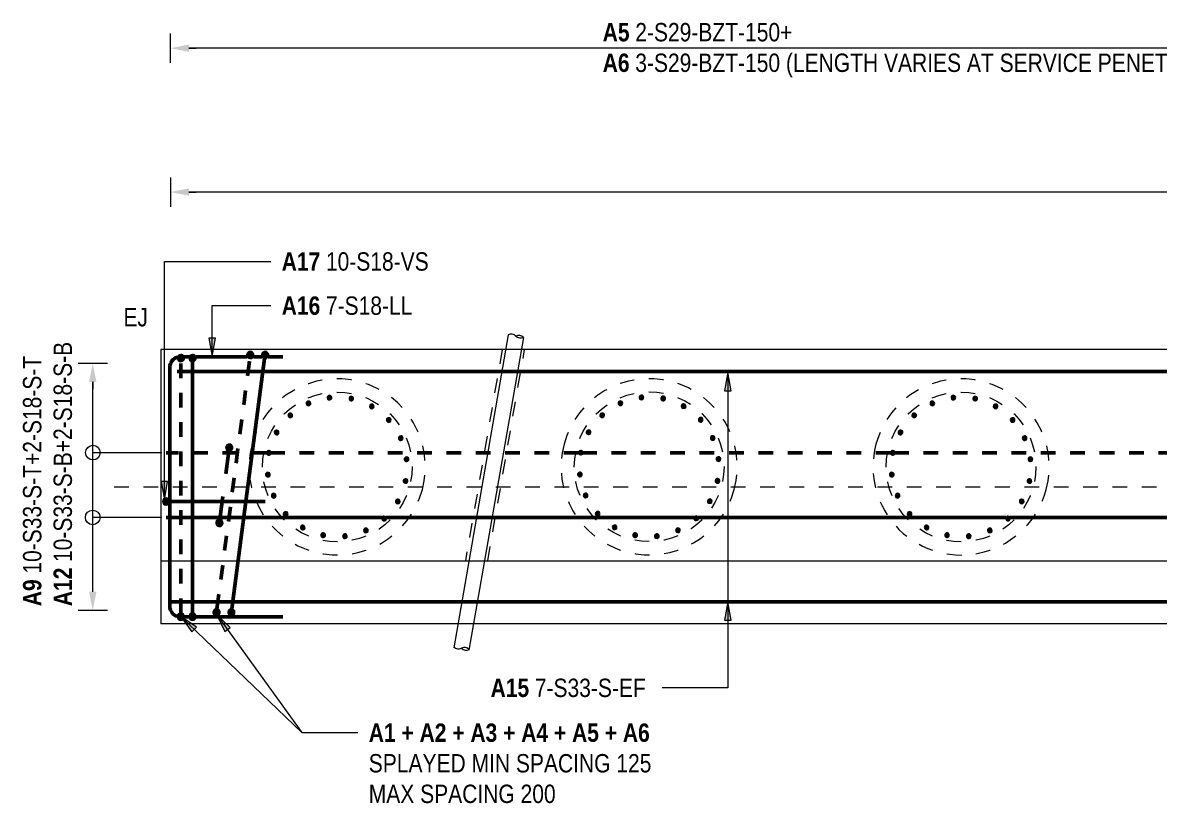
# Model space of a CAD drawing. Header units: metres. Extents: x -1137 to -1030, y 3 to 549.
# Drawn here: x -1136.76 to -1129.02, y 542.96 to 548.28 of the extents above; entities that cross this region are included whole.
import ezdxf

# ---------------------------------------------------------------- set-up
doc = ezdxf.new("R2010")
doc.units = ezdxf.units.M
doc.linetypes.add('JacobsDash', pattern=[0.0045, 0.003, -0.0015])
doc.linetypes.add('JacobsGridLine', pattern=[0.0145, 0.01, -0.001, 0.0025, -0.001])
for name, color, linetype, lineweight in [('A-ANNO-NOTE', 7, 'Continuous', 9), ('A-DETL', 7, 'Continuous', 13), ('A-DETL-GENF', 7, 'Continuous', 9), ('G-ANNO-TEXT', 7, 'Continuous', 9), ('S-BEAM', 7, 'Continuous', 50), ('S-FNDN', 7, 'Continuous', 50), ('S-GRID', 7, 'Continuous', 9)]:
    doc.layers.add(name, color=color, linetype=linetype, lineweight=lineweight)
doc.styles.add('Arial Narrow_1', font='ARIALN.TTF', dxfattribs={"height": 0.125})
doc.styles.add('Arial Narrow_B', font='ARIALNB.TTF', dxfattribs={"height": 0.125})

# ---------------------------------------------------------------- blocks, each defined once
blk = doc.blocks.new('01_SFO_FRP_Pile_CastInPlace_CS_BR08 - CAST-IN-PLACE PILE - 1200-8661432-DRG-2873075 - ABUTMENT B REINFORCEMENT PLAN Copy 1')
at = {"layer": 'S-FNDN', "color": 8, "linetype": 'JacobsDash', "lineweight": 18, "true_color": 0x808080}
for start, end in [(90, 270), (270, 90)]:
    blk.add_arc((0, 0), 0.6, start, end, dxfattribs=at)
blk = doc.blocks.new('01_SFO_FRP_Pile_CastInPlace_CS_BR08 - CAST-IN-PLACE PILE - 1200-8661394-DRG-2873075 - ABUTMENT B REINFORCEMENT PLAN Copy 1')
at = {"layer": 'S-FNDN', "color": 8, "linetype": 'JacobsDash', "lineweight": 18, "true_color": 0x808080}
for start, end in [(90, 270), (270, 90)]:
    blk.add_arc((0, 0), 0.6, start, end, dxfattribs=at)
blk = doc.blocks.new('CS_DET_Rebar Combined - Multiple Bar-9307276-DRG-2873075 - ABUTMENT B REINFORCEMENT PLAN Copy 1')
at = {"layer": 'A-DETL-GENF', "lineweight": 50}
for p, q in [((0, 0), (1.4715, 0)), ((1.5003, 0), (3.596, 0)), ((3.6256, 0), (5.7215, 0)), ((5.7503, 0), (7.8465, 0)), ((7.8753, 0), (9.9715, 0)), ((10.0003, 0), (11.2432, 0))]:
    blk.add_line(p, q, dxfattribs=at)
blk = doc.blocks.new('CS_DET_Rebar Combined - Multiple Bar-9307285-DRG-2873075 - ABUTMENT B REINFORCEMENT PLAN Copy 1')
at = {"layer": 'A-DETL-GENF', "linetype": 'JacobsDash', "lineweight": 50}
for p, q in [((0.6848, 0), (0, 0)), ((2.8099, 0), (0.7166, 0)), ((4.9348, 0), (2.8415, 0)), ((7.0598, 0), (4.9666, 0)), ((9.1848, 0), (7.0916, 0)), ((11.2432, 0), (9.2166, 0))]:
    blk.add_line(p, q, dxfattribs=at)
blk = doc.blocks.new('T2DExtentArrowReinf_v1 - Extent-9251891-DRG-2873075 - ABUTMENT B REINFORCEMENT PLAN Copy 1')
at = {"layer": 'A-DETL-GENF'}
for p, q in [((0.125, 0), (30.477, 0)), ((30.602, -0.01), (30.602, 0))]:
    blk.add_line(p, q, dxfattribs=at)
blk = doc.blocks.new('T2DExtentArrowReinf_v1 - Extent-7534392-DRG-2873075 - ABUTMENT B REINFORCEMENT PLAN Copy 1')
at = {"layer": 'A-DETL-GENF'}
for p, q in [((0, 0.01), (0, -0.01)), ((0.125, 0), (1.555, 0)), ((1.68, -0.01), (1.68, 0))]:
    blk.add_line(p, q, dxfattribs=at)
blk = doc.blocks.new('T2DExtentArrowReinf_v1 - Extent-9252574-DRG-2873075 - ABUTMENT B REINFORCEMENT PLAN Copy 1')
at = {"layer": 'A-DETL-GENF'}
for p, q in [((0.125, 0), (30.477, 0)), ((30.602, 0.01), (30.602, 0))]:
    blk.add_line(p, q, dxfattribs=at)
blk = doc.blocks.new('CS_DET_Rebar Combined - Multiple Bar-7528293-DRG-2873075 - ABUTMENT B REINFORCEMENT PLAN Copy 1')
at = {"layer": 'A-DETL-GENF'}
for points in [[(0.025, 0), (0.0241, 0.0065), (0.0217, 0.0125), (0.0177, 0.0177), (0.0125, 0.0217), (0.0065, 0.0241), (0, 0.025), (-0.0065, 0.0241), (-0.0125, 0.0217), (-0.0177, 0.0177), (-0.0217, 0.0125), (-0.0241, 0.0065), (-0.025, 0), (-0.0241, -0.0065), (-0.0217, -0.0125), (-0.0177, -0.0177), (-0.0125, -0.0217), (-0.0065, -0.0241), (0, -0.025), (0.0065, -0.0241), (0.0125, -0.0217), (0.0177, -0.0177), (0.0217, -0.0125), (0.0241, -0.0065)], [(1.7869, 0), (1.7861, 0.0065), (1.7836, 0.0125), (1.7796, 0.0177), (1.7744, 0.0217), (1.7684, 0.0241), (1.7619, 0.025), (1.7555, 0.0241), (1.7494, 0.0217), (1.7443, 0.0177), (1.7403, 0.0125), (1.7378, 0.0065), (1.7369, 0), (1.7378, -0.0065), (1.7403, -0.0125), (1.7443, -0.0177), (1.7494, -0.0217), (1.7555, -0.0241), (1.7619, -0.025), (1.7684, -0.0241), (1.7744, -0.0217), (1.7796, -0.0177), (1.7836, -0.0125), (1.7861, -0.0065)]]:
    blk.add_hatch(color=256, dxfattribs=at).paths.add_polyline_path(points)
at = {"layer": 'A-DETL-GENF', "lineweight": 50}
blk.add_line((0.025, 0), (1.7369, 0), dxfattribs=at)
at = {"layer": 'A-DETL-GENF'}
for centre, start, end in [((0, 0), 360, 180), ((0, 0), 180, 360), ((1.7619, 0), 0, 180), ((1.7619, 0), 180, 360)]:
    blk.add_arc(centre, 0.025, start, end, dxfattribs=at)
blk = doc.blocks.new('CS_DET_Rebar Combined - Multiple Bar-7528295-DRG-2873075 - ABUTMENT B REINFORCEMENT PLAN Copy 1')
at = {"layer": 'A-DETL-GENF'}
for points in [[(0.025, 0), (0.0241, 0.0065), (0.0217, 0.0125), (0.0177, 0.0177), (0.0125, 0.0217), (0.0065, 0.0241), (0, 0.025), (-0.0065, 0.0241), (-0.0125, 0.0217), (-0.0177, 0.0177), (-0.0217, 0.0125), (-0.0241, 0.0065), (-0.025, 0), (-0.0241, -0.0065), (-0.0217, -0.0125), (-0.0177, -0.0177), (-0.0125, -0.0217), (-0.0065, -0.0241), (0, -0.025), (0.0065, -0.0241), (0.0125, -0.0217), (0.0177, -0.0177), (0.0217, -0.0125), (0.0241, -0.0065)], [(1.7869, 0), (1.7861, 0.0065), (1.7836, 0.0125), (1.7796, 0.0177), (1.7744, 0.0217), (1.7684, 0.0241), (1.7619, 0.025), (1.7555, 0.0241), (1.7494, 0.0217), (1.7443, 0.0177), (1.7403, 0.0125), (1.7378, 0.0065), (1.7369, 0), (1.7378, -0.0065), (1.7403, -0.0125), (1.7443, -0.0177), (1.7494, -0.0217), (1.7555, -0.0241), (1.7619, -0.025), (1.7684, -0.0241), (1.7744, -0.0217), (1.7796, -0.0177), (1.7836, -0.0125), (1.7861, -0.0065)]]:
    blk.add_hatch(color=256, dxfattribs=at).paths.add_polyline_path(points)
at = {"layer": 'A-DETL-GENF', "linetype": 'JacobsDash', "lineweight": 50}
blk.add_line((1.7369, 0), (0.025, 0), dxfattribs=at)
at = {"layer": 'A-DETL-GENF'}
for centre, start, end in [((0, 0), 360, 180), ((0, 0), 180, 360), ((1.7619, 0), 0, 180), ((1.7619, 0), 180, 360)]:
    blk.add_arc(centre, 0.025, start, end, dxfattribs=at)
blk = doc.blocks.new('CS_DET_Rebar Combined - Multiple Bar-6463039-DRG-2873075 - ABUTMENT B REINFORCEMENT PLAN Copy 1')
at = {"layer": 'A-DETL-GENF'}
for points in [[(0.025, 0), (0.0241, 0.0065), (0.0217, 0.0125), (0.0177, 0.0177), (0.0125, 0.0217), (0.0065, 0.0241), (0, 0.025), (-0.0065, 0.0241), (-0.0125, 0.0217), (-0.0177, 0.0177), (-0.0217, 0.0125), (-0.0241, 0.0065), (-0.025, 0), (-0.0241, -0.0065), (-0.0217, -0.0125), (-0.0177, -0.0177), (-0.0125, -0.0217), (-0.0065, -0.0241), (0, -0.025), (0.0065, -0.0241), (0.0125, -0.0217), (0.0177, -0.0177), (0.0217, -0.0125), (0.0241, -0.0065)], [(1.7934, 0), (1.7925, 0.0065), (1.79, 0.0125), (1.7861, 0.0177), (1.7809, 0.0217), (1.7749, 0.0241), (1.7684, 0.025), (1.7619, 0.0241), (1.7559, 0.0217), (1.7507, 0.0177), (1.7467, 0.0125), (1.7442, 0.0065), (1.7434, 0), (1.7442, -0.0065), (1.7467, -0.0125), (1.7507, -0.0177), (1.7559, -0.0217), (1.7619, -0.0241), (1.7684, -0.025), (1.7749, -0.0241), (1.7809, -0.0217), (1.7861, -0.0177), (1.79, -0.0125), (1.7925, -0.0065)]]:
    blk.add_hatch(color=256, dxfattribs=at).paths.add_polyline_path(points)
at = {"layer": 'A-DETL-GENF', "lineweight": 50}
blk.add_line((0.025, 0), (1.7434, 0), dxfattribs=at)
at = {"layer": 'A-DETL-GENF'}
for centre, start, end in [((0, 0), 360, 180), ((0, 0), 180, 360), ((1.7684, 0), 360, 180), ((1.7684, 0), 180, 360)]:
    blk.add_arc(centre, 0.025, start, end, dxfattribs=at)
blk = doc.blocks.new('CS_DET_Rebar Combined - Multiple Bar-6463081-DRG-2873075 - ABUTMENT B REINFORCEMENT PLAN Copy 1')
at = {"layer": 'A-DETL-GENF'}
for points in [[(0.025, 0), (0.0241, 0.0065), (0.0217, 0.0125), (0.0177, 0.0177), (0.0125, 0.0217), (0.0065, 0.0241), (0, 0.025), (-0.0065, 0.0241), (-0.0125, 0.0217), (-0.0177, 0.0177), (-0.0217, 0.0125), (-0.0241, 0.0065), (-0.025, 0), (-0.0241, -0.0065), (-0.0217, -0.0125), (-0.0177, -0.0177), (-0.0125, -0.0217), (-0.0065, -0.0241), (0, -0.025), (0.0065, -0.0241), (0.0125, -0.0217), (0.0177, -0.0177), (0.0217, -0.0125), (0.0241, -0.0065)], [(1.7934, 0), (1.7925, 0.0065), (1.79, 0.0125), (1.7861, 0.0177), (1.7809, 0.0217), (1.7749, 0.0241), (1.7684, 0.025), (1.7619, 0.0241), (1.7559, 0.0217), (1.7507, 0.0177), (1.7467, 0.0125), (1.7442, 0.0065), (1.7434, 0), (1.7442, -0.0065), (1.7467, -0.0125), (1.7507, -0.0177), (1.7559, -0.0217), (1.7619, -0.0241), (1.7684, -0.025), (1.7749, -0.0241), (1.7809, -0.0217), (1.7861, -0.0177), (1.79, -0.0125), (1.7925, -0.0065)]]:
    blk.add_hatch(color=256, dxfattribs=at).paths.add_polyline_path(points)
at = {"layer": 'A-DETL-GENF', "linetype": 'JacobsDash', "lineweight": 50}
blk.add_line((1.7434, 0), (0.025, 0), dxfattribs=at)
at = {"layer": 'A-DETL-GENF'}
for centre, start, end in [((0, 0), 360, 180), ((0, 0), 180, 360), ((1.7684, 0), 360, 180), ((1.7684, 0), 180, 360)]:
    blk.add_arc(centre, 0.025, start, end, dxfattribs=at)
blk = doc.blocks.new('CS_DET_Rebar Combined - Multiple Bar-6463435-DRG-2873075 - ABUTMENT B REINFORCEMENT PLAN Copy 1')
at = {"layer": 'A-DETL-GENF'}
blk.add_hatch(color=256, dxfattribs=at).paths.add_polyline_path([(0.025, 0), (0.0241, 0.0065), (0.0217, 0.0125), (0.0177, 0.0177), (0.0111, 0.0222), (0.0065, 0.0241), (0, 0.025), (-0.0065, 0.0241), (-0.013, 0.0213), (-0.0177, 0.0177), (-0.0217, 0.0125), (-0.0241, 0.0065), (-0.025, 0), (-0.0241, -0.0065), (-0.0217, -0.0125), (-0.0177, -0.0177), (-0.0125, -0.0217), (-0.0065, -0.0241), (0, -0.025), (0.0065, -0.0241), (0.0125, -0.0217), (0.0177, -0.0177), (0.0217, -0.0125), (0.0241, -0.0065)])
at = {"layer": 'A-DETL-GENF', "lineweight": 50}
blk.add_line((0.025, 0), (0.18, 0), dxfattribs=at)
at = {"layer": 'A-DETL-GENF'}
for start, end in [(360, 180), (180, 360)]:
    blk.add_arc((0, 0), 0.025, start, end, dxfattribs=at)
blk = doc.blocks.new('CS_DET_Rebar Combined - Multiple Bar-V1-DRG-2873075 - ABUTMENT B REINFORCEMENT PLAN Copy 1')
at = {"layer": 'A-DETL-GENF'}
blk.add_hatch(color=256, dxfattribs=at).paths.add_polyline_path([(-0.025, 0), (-0.0241, -0.0065), (-0.0217, -0.0125), (-0.0177, -0.0177), (-0.0125, -0.0217), (-0.0065, -0.0241), (0, -0.025), (0.0065, -0.0241), (0.0125, -0.0217), (0.0177, -0.0177), (0.0217, -0.0125), (0.0241, -0.0065), (0.025, 0), (0.0241, 0.0065), (0.0217, 0.0125), (0.0177, 0.0177), (0.0125, 0.0217), (0.0065, 0.0241), (0, 0.025), (-0.0065, 0.0241), (-0.0125, 0.0217), (-0.0177, 0.0177), (-0.0217, 0.0125), (-0.0241, 0.0065)])
at = {"layer": 'A-DETL-GENF', "lineweight": 50}
blk.add_line((0.025, 0), (0.18, 0), dxfattribs=at)
at = {"layer": 'A-DETL-GENF'}
for start, end in [(0, 180), (180, 360)]:
    blk.add_arc((0, 0), 0.025, start, end, dxfattribs=at)
blk = doc.blocks.new('CS_DET_Rebar Combined - Multiple Bar-7534842-DRG-2873075 - ABUTMENT B REINFORCEMENT PLAN Copy 1')
at = {"layer": 'A-DETL-GENF'}
blk.add_hatch(color=256, dxfattribs=at).paths.add_polyline_path([(0, -0.025), (0.0065, -0.0241), (0.0125, -0.0217), (0.0177, -0.0177), (0.0217, -0.0125), (0.0241, -0.0065), (0.025, 0), (0.0241, 0.0065), (0.0217, 0.0125), (0.0177, 0.0177), (0.0125, 0.0217), (0.0065, 0.0241), (0, 0.025), (-0.0065, 0.0241), (-0.0125, 0.0217), (-0.0177, 0.0177), (-0.0217, 0.0125), (-0.0241, 0.0065), (-0.025, 0), (-0.0241, -0.0065), (-0.0217, -0.0125), (-0.0177, -0.0177), (-0.0125, -0.0217), (-0.0065, -0.0241)])
at = {"layer": 'A-DETL-GENF', "lineweight": 50}
blk.add_line((0.025, 0), (0.675, 0), dxfattribs=at)
at = {"layer": 'A-DETL-GENF'}
for start, end in [(0, 180), (180, 360)]:
    blk.add_arc((0, 0), 0.025, start, end, dxfattribs=at)
blk = doc.blocks.new('CS_DET_Pile-Column_BreakLine - Tubular BreakLine-7619015-DRG-2873075 - ABUTMENT B REINFORCEMENT PLAN Copy 1')
at = {"layer": 'A-DETL-GENF', "color": 143, "lineweight": 18, "true_color": 0x78aac8}
for centre, start, end in [((0.0262, 0.0349), 232.95733, 307.04267), ((0.0786, -0.0345), 52.95733, 127.04267), ((0.0786, 0.0349), 232.95733, 307.04267)]:
    blk.add_arc(centre, 0.0435, start, end, dxfattribs=at)
blk = doc.blocks.new('CS_DET_Pile-Column_BreakLine - Tubular BreakLine-7619137-DRG-2873075 - ABUTMENT B REINFORCEMENT PLAN Copy 1')
at = {"layer": 'A-DETL-GENF', "color": 143, "lineweight": 18, "true_color": 0x78aac8}
for centre, start, end in [((0.0262, -0.0349), 52.95733, 127.04267), ((0.0786, -0.0349), 52.95733, 127.04267), ((0.0786, 0.0345), 232.95733, 307.04267)]:
    blk.add_arc(centre, 0.0435, start, end, dxfattribs=at)
blk = doc.blocks.new('S_Det_Reinf_Bar Section_2D Grey - N32-6361576-DRG-2873075 - ABUTMENT B REINFORCEMENT PLAN Copy 1')
at = {"layer": 'A-DETL-GENF', "true_color": 0x808080}
blk.add_hatch(color=8, dxfattribs=at).paths.add_polyline_path([(-0.0139, -0.008), (-0.0113, -0.0113), (-0.008, -0.0139), (-0.0041, -0.0155), (0, -0.016), (0.0041, -0.0155), (0.008, -0.0139), (0.0113, -0.0113), (0.0139, -0.008), (0.0155, -0.0041), (0.016, 0), (0.0155, 0.0041), (0.0139, 0.008), (0.0113, 0.0113), (0.008, 0.0139), (0.0041, 0.0155), (0, 0.016), (-0.0041, 0.0155), (-0.008, 0.0139), (-0.0113, 0.0113), (-0.0139, 0.008), (-0.0155, 0.0041), (-0.016, 0), (-0.0155, -0.0041)])
at = {"layer": 'A-DETL-GENF', "color": 8, "lineweight": 18, "true_color": 0x808080}
for start, end in [(360, 180), (180, 360)]:
    blk.add_arc((0, 0), 0.016, start, end, dxfattribs=at)
blk = doc.blocks.new('S_Det_Reinf_Bar Section_2D Grey - N32-V2-DRG-2873075 - ABUTMENT B REINFORCEMENT PLAN Copy 1')
at = {"layer": 'A-DETL-GENF', "true_color": 0x808080}
blk.add_hatch(color=8, dxfattribs=at).paths.add_polyline_path([(-0.016, 0), (-0.0155, -0.0041), (-0.0139, -0.008), (-0.0113, -0.0113), (-0.008, -0.0139), (-0.0041, -0.0155), (0, -0.016), (0.0041, -0.0155), (0.008, -0.0139), (0.0113, -0.0113), (0.0139, -0.008), (0.0155, -0.0041), (0.0157, 0.0019), (0.0155, 0.0041), (0.0139, 0.008), (0.0113, 0.0113), (0.008, 0.0139), (0.0041, 0.0155), (0, 0.016), (-0.0041, 0.0155), (-0.008, 0.0139), (-0.0113, 0.0113), (-0.0139, 0.008), (-0.0155, 0.0041)])
at = {"layer": 'A-DETL-GENF', "color": 8, "lineweight": 18, "true_color": 0x808080}
for start, end in [(360, 180), (180, 360)]:
    blk.add_arc((0, 0), 0.016, start, end, dxfattribs=at)
blk = doc.blocks.new('S_Det_Reinf_Bar Section_2D Grey - N32-V3-DRG-2873075 - ABUTMENT B REINFORCEMENT PLAN Copy 1')
at = {"layer": 'A-DETL-GENF', "true_color": 0x808080}
blk.add_hatch(color=8, dxfattribs=at).paths.add_polyline_path([(0, -0.016), (0.0041, -0.0155), (0.008, -0.0139), (0.0113, -0.0113), (0.0139, -0.008), (0.0155, -0.0041), (0.016, 0), (0.0155, 0.0041), (0.0139, 0.008), (0.0113, 0.0113), (0.008, 0.0139), (0.0041, 0.0155), (-0.001, 0.0159), (-0.0041, 0.0155), (-0.008, 0.0139), (-0.0113, 0.0113), (-0.0139, 0.008), (-0.0155, 0.0041), (-0.016, 0), (-0.0155, -0.0041), (-0.0139, -0.008), (-0.0113, -0.0113), (-0.008, -0.0139), (-0.0041, -0.0155)])
at = {"layer": 'A-DETL-GENF', "color": 8, "lineweight": 18, "true_color": 0x808080}
for start, end in [(360, 180), (180, 360)]:
    blk.add_arc((0, 0), 0.016, start, end, dxfattribs=at)
blk = doc.blocks.new('S_Det_Reinf_Bar Section_2D Grey - N32-V4-DRG-2873075 - ABUTMENT B REINFORCEMENT PLAN Copy 1')
at = {"layer": 'A-DETL-GENF', "true_color": 0x808080}
blk.add_hatch(color=8, dxfattribs=at).paths.add_polyline_path([(0.0139, -0.008), (0.0155, -0.0041), (0.0157, 0.0022), (0.0155, 0.0041), (0.0139, 0.008), (0.0113, 0.0113), (0.008, 0.0139), (0.0041, 0.0155), (0, 0.016), (-0.0041, 0.0155), (-0.0088, 0.0133), (-0.0113, 0.0113), (-0.0139, 0.008), (-0.0155, 0.0041), (-0.016, 0), (-0.0155, -0.0041), (-0.0139, -0.008), (-0.0113, -0.0113), (-0.008, -0.0139), (-0.0041, -0.0155), (0, -0.016), (0.0041, -0.0155), (0.008, -0.0139), (0.0113, -0.0113)])
at = {"layer": 'A-DETL-GENF', "color": 8, "lineweight": 18, "true_color": 0x808080}
for start, end in [(360, 180), (180, 360)]:
    blk.add_arc((0, 0), 0.016, start, end, dxfattribs=at)
blk = doc.blocks.new('S_Det_Reinf_Bar Section_2D Grey - N32-V5-DRG-2873075 - ABUTMENT B REINFORCEMENT PLAN Copy 1')
at = {"layer": 'A-DETL-GENF', "true_color": 0x808080}
blk.add_hatch(color=8, dxfattribs=at).paths.add_polyline_path([(-0.0041, 0.0155), (-0.008, 0.0139), (-0.0113, 0.0113), (-0.0139, 0.008), (-0.0155, 0.0041), (-0.016, 0), (-0.0155, -0.0041), (-0.0139, -0.008), (-0.0113, -0.0113), (-0.008, -0.0139), (-0.0041, -0.0155), (0, -0.016), (0.0041, -0.0155), (0.008, -0.0139), (0.0113, -0.0113), (0.0139, -0.008), (0.0155, -0.0041), (0.0157, 0.0022), (0.0152, 0.0048), (0.0139, 0.008), (0.0113, 0.0113), (0.008, 0.0139), (0.0041, 0.0155), (0, 0.016)])
at = {"layer": 'A-DETL-GENF', "color": 8, "lineweight": 18, "true_color": 0x808080}
for start, end in [(360, 180), (180, 360)]:
    blk.add_arc((0, 0), 0.016, start, end, dxfattribs=at)

msp = doc.modelspace()

# ---------------------------------------------------------------- hatches: boundary and pattern name
at = {"layer": 'A-ANNO-NOTE', "lineweight": 5}
for points in [[(-1135.6308, 548.0811), (-1135.6308, 548.1311), (-1135.7558, 548.1061)], [(-1135.6308, 547.1011), (-1135.6308, 547.1511), (-1135.7558, 547.1261)], [(-1136.3109, 545.8333), (-1136.2609, 545.8333), (-1136.2859, 545.9583), (-1136.3067, 545.8546)], [(-1136.2859, 544.2783), (-1136.2609, 544.4033), (-1136.3109, 544.4033)]]:
    msp.add_hatch(color=256, dxfattribs=at).paths.add_polyline_path(points)
at = {"layer": 'G-ANNO-TEXT'}
for points in [[(-1135.4722, 546.0064), (-1135.4501, 546.1314), (-1135.4942, 546.1314)], [(-1131.9592, 545.8981), (-1131.9813, 545.7731), (-1131.9372, 545.7731)], [(-1135.7981, 545.0293), (-1135.7761, 545.1543), (-1135.8202, 545.1543)], [(-1131.9592, 544.334), (-1131.9813, 544.209), (-1131.9372, 544.209)], [(-1135.6853, 544.2337), (-1135.6103, 544.1313), (-1135.5798, 544.1631)], [(-1135.4407, 544.2471), (-1135.3854, 544.1329), (-1135.3496, 544.1586)]]:
    msp.add_hatch(color=256, dxfattribs=at).paths.add_polyline_path(points)

# ---------------------------------------------------------------- linework, layer by layer
at = {"layer": 'A-ANNO-NOTE'}
for p, q in [((-1135.7558, 548.0061), (-1135.7558, 548.2061)), ((-1135.6308, 548.1061), (-1135.5808, 548.1061)), ((-1135.7558, 547.2261), (-1135.7558, 547.0261)), ((-1135.6308, 547.1261), (-1135.5808, 547.1261)), ((-1136.1859, 545.9583), (-1136.3859, 545.9583)), ((-1136.2859, 545.8333), (-1136.2859, 545.7833)), ((-1136.2859, 544.4033), (-1136.2859, 544.4533)), ((-1136.3859, 544.2783), (-1136.1859, 544.2783))]:
    msp.add_line(p, q, dxfattribs=at)
msp.add_circle((-1136.2859, 544.9093), 0.05, dxfattribs=at)
at = {"layer": 'A-DETL', "color": 143, "lineweight": 18, "true_color": 0x78aac8}
for p, q in [((-1133.4553, 546.1543), (-1133.8268, 544.0222)), ((-1133.3521, 546.1363), (-1133.7236, 544.0042))]:
    msp.add_line(p, q, dxfattribs=at)
at = {"layer": 'A-DETL', "lineweight": 50}
for p, q in [((-1135.6293, 546.0033), (-1135.6623, 546.0033)), ((-1135.2339, 546.0033), (-1135.5823, 546.0033)), ((-1135.1332, 546.0033), (-1135.1919, 546.0033)), ((-1134.9908, 546.0033), (-1135.091, 546.0033)), ((-1135.7608, 545.9333), (-1135.7608, 544.3033)), ((-1135.7118, 545.9029), (-1126.1432, 545.9029)), ((-1126.1432, 544.3338), (-1135.7558, 544.3338)), ((-1135.6608, 544.2333), (-1135.6308, 544.2333)), ((-1135.5808, 544.2333), (-1134.9908, 544.2333))]:
    msp.add_line(p, q, dxfattribs=at)
at = {"layer": 'A-DETL', "color": 8, "linetype": 'JacobsDash', "lineweight": 18, "true_color": 0x808080}
for p, q in [((-1133.4965, 546.0536), (-1133.7473, 544.6136)), ((-1133.5951, 544.6136), (-1133.3442, 546.0536)), ((-1135.8224, 544.6136), (-1119.0542, 544.6136))]:
    msp.add_line(p, q, dxfattribs=at)
at = {"layer": 'A-DETL', "lineweight": 18}
for p, q in [((-1135.8159, 545.3493), (-1136.2859, 545.3493)), ((-1135.8159, 544.9093), (-1136.2859, 544.9093))]:
    msp.add_line(p, q, dxfattribs=at)
at = {"layer": 'A-DETL', "color": 8, "linetype": 'JacobsDash', "lineweight": 9, "true_color": 0x808080}
for centre in [(-1134.6205, 545.2536), (-1132.4955, 545.2546), (-1130.3705, 545.2536)]:
    msp.add_circle(centre, 0.51, dxfattribs=at)
at = {"layer": 'A-DETL', "lineweight": 18}
msp.add_circle((-1136.2851, 545.3512), 0.05, dxfattribs=at)
at = {"layer": 'A-DETL', "lineweight": 50}
for centre, start, end in [((-1135.6908, 545.9333), 106.33363, 179.99999), ((-1135.6908, 544.3033), 179.99999, 253.63084)]:
    msp.add_arc(centre, 0.07, start, end, dxfattribs=at)
at = {"layer": 'G-ANNO-TEXT'}
for p, q in [((-1135.7981, 546.6533), (-1135.0736, 546.6533)), ((-1135.7981, 545.0293), (-1135.7981, 546.6533)), ((-1135.4722, 546.3524), (-1135.0736, 546.3524)), ((-1135.4722, 546.0064), (-1135.4722, 546.3524)), ((-1135.4501, 546.1314), (-1135.4942, 546.1314)), ((-1135.4942, 546.1314), (-1135.4722, 546.0064)), ((-1135.4722, 546.0064), (-1135.4501, 546.1314)), ((-1131.9592, 545.8981), (-1131.9813, 545.7731)), ((-1131.9372, 545.7731), (-1131.9592, 545.8981)), ((-1131.9592, 545.8981), (-1131.9592, 543.7488)), ((-1131.9813, 545.7731), (-1131.9372, 545.7731)), ((-1135.7761, 545.1543), (-1135.8202, 545.1543)), ((-1135.8202, 545.1543), (-1135.7981, 545.0293)), ((-1135.7981, 545.0293), (-1135.7761, 545.1543)), ((-1131.9592, 544.334), (-1131.9813, 544.209)), ((-1131.9372, 544.209), (-1131.9592, 544.334)), ((-1131.9592, 544.334), (-1131.9592, 543.7488)), ((-1135.6853, 544.2337), (-1135.6103, 544.1313)), ((-1135.5798, 544.1631), (-1135.6853, 544.2337)), ((-1135.6853, 544.2337), (-1134.8607, 543.4433)), ((-1135.4407, 544.2471), (-1135.3854, 544.1329)), ((-1135.3496, 544.1586), (-1135.4407, 544.2471)), ((-1135.4407, 544.2471), (-1134.8607, 543.4433)), ((-1131.9813, 544.209), (-1131.9372, 544.209)), ((-1135.6103, 544.1313), (-1135.5798, 544.1631)), ((-1135.3854, 544.1329), (-1135.3496, 544.1586)), ((-1132.4026, 543.7488), (-1132.4059, 543.7488)), ((-1131.9592, 543.7488), (-1132.4026, 543.7488)), ((-1131.9592, 543.7488), (-1132.4026, 543.7488)), ((-1134.8607, 543.4433), (-1134.4806, 543.4433)), ((-1134.8607, 543.4433), (-1134.4806, 543.4433))]:
    msp.add_line(p, q, dxfattribs=at)
at = {"layer": 'S-BEAM', "lineweight": 13}
for p, q in [((-1127.6542, 546.0536), (-1135.8224, 546.0536)), ((-1135.8224, 546.0536), (-1135.8224, 544.6136)), ((-1135.8224, 546.0536), (-1135.8224, 546.0536)), ((-1135.8224, 544.6136), (-1127.9051, 544.6136)), ((-1135.8224, 544.6136), (-1135.8224, 544.1836)), ((-1122.6248, 544.1836), (-1135.8224, 544.1836))]:
    msp.add_line(p, q, dxfattribs=at)
at = {"layer": 'S-FNDN', "color": 8, "linetype": 'JacobsDash', "lineweight": 18, "true_color": 0x808080}
for start, end in [(345.11694, 165.11694), (165.11694, 345.11694)]:
    msp.add_arc((-1130.3705, 545.2536), 0.6, start, end, dxfattribs=at)
at = {"layer": 'S-GRID', "linetype": 'JacobsGridLine', "lineweight": 18}
msp.add_line((-1136.1396, 545.1185), (-1104.3182, 545.1185), dxfattribs=at)

# ---------------------------------------------------------------- block references
at = {"layer": 'A-DETL-GENF'}
for name, p, rotation in [('T2DExtentArrowReinf_v1 - Extent-9252574-DRG-2873075 - ABUTMENT B REINFORCEMENT PLAN Copy 1', (-1105.1539, 548.1061), 180), ('T2DExtentArrowReinf_v1 - Extent-9251891-DRG-2873075 - ABUTMENT B REINFORCEMENT PLAN Copy 1', (-1105.1539, 547.1261), 180), ('CS_DET_Rebar Combined - Multiple Bar-7528295-DRG-2873075 - ABUTMENT B REINFORCEMENT PLAN Copy 1', (-1135.6858, 545.9953), 270.0000000000164), ('CS_DET_Rebar Combined - Multiple Bar-7528293-DRG-2873075 - ABUTMENT B REINFORCEMENT PLAN Copy 1', (-1135.6058, 545.9953), 270.0000000000164), ('CS_DET_Rebar Combined - Multiple Bar-6463081-DRG-2873075 - ABUTMENT B REINFORCEMENT PLAN Copy 1', (-1135.2129, 546.0165), 262.5336967671208), ('CS_DET_Rebar Combined - Multiple Bar-6463039-DRG-2873075 - ABUTMENT B REINFORCEMENT PLAN Copy 1', (-1135.1121, 546.0164), 262.5336967671208), ('T2DExtentArrowReinf_v1 - Extent-7534392-DRG-2873075 - ABUTMENT B REINFORCEMENT PLAN Copy 1', (-1136.2859, 544.2783), 90.00000000000612), ('CS_DET_Rebar Combined - Multiple Bar-6463435-DRG-2873075 - ABUTMENT B REINFORCEMENT PLAN Copy 1', (-1135.3562, 545.3847), 262.5336967671208), ('CS_DET_Rebar Combined - Multiple Bar-V1-DRG-2873075 - ABUTMENT B REINFORCEMENT PLAN Copy 1', (-1135.4233, 544.8727), 82.53369676713787)]:
    msp.add_blockref(name, p, dxfattribs=dict(at, rotation=rotation))
at = {"layer": 'A-DETL-GENF', "color": 143, "true_color": 0x78aac8}
for name, p, rotation in [('CS_DET_Pile-Column_BreakLine - Tubular BreakLine-7619137-DRG-2873075 - ABUTMENT B REINFORCEMENT PLAN Copy 1', (-1133.4553, 546.1545), 350.117275423488), ('CS_DET_Pile-Column_BreakLine - Tubular BreakLine-7619015-DRG-2873075 - ABUTMENT B REINFORCEMENT PLAN Copy 1', (-1133.8258, 544.0279), 350.1172754230822)]:
    msp.add_blockref(name, p, dxfattribs=dict(at, rotation=rotation))
at = {"layer": 'A-DETL-GENF', "color": 8, "true_color": 0x808080}
for name, p, rotation in [('S_Det_Reinf_Bar Section_2D Grey - N32-6361576-DRG-2873075 - ABUTMENT B REINFORCEMENT PLAN Copy 1', (-1134.8163, 545.6864), 24.340833333553), ('S_Det_Reinf_Bar Section_2D Grey - N32-6361576-DRG-2873075 - ABUTMENT B REINFORCEMENT PLAN Copy 1', (-1134.6729, 545.7257), 6.340833333547853), ('S_Det_Reinf_Bar Section_2D Grey - N32-6361576-DRG-2873075 - ABUTMENT B REINFORCEMENT PLAN Copy 1', (-1134.5245, 545.7188), 348.3408333335429), ('S_Det_Reinf_Bar Section_2D Grey - N32-6361576-DRG-2873075 - ABUTMENT B REINFORCEMENT PLAN Copy 1', (-1134.3854, 545.6664), 330.3408333335377), ('S_Det_Reinf_Bar Section_2D Grey - N32-6361576-DRG-2873075 - ABUTMENT B REINFORCEMENT PLAN Copy 1', (-1132.6913, 545.6874), 24.340833333553), ('S_Det_Reinf_Bar Section_2D Grey - N32-V3-DRG-2873075 - ABUTMENT B REINFORCEMENT PLAN Copy 1', (-1132.5479, 545.7267), 6.340833333547853), ('S_Det_Reinf_Bar Section_2D Grey - N32-6361576-DRG-2873075 - ABUTMENT B REINFORCEMENT PLAN Copy 1', (-1132.3995, 545.7198), 348.3408333335429), ('S_Det_Reinf_Bar Section_2D Grey - N32-6361576-DRG-2873075 - ABUTMENT B REINFORCEMENT PLAN Copy 1', (-1132.2604, 545.6674), 330.3408333335377), ('S_Det_Reinf_Bar Section_2D Grey - N32-6361576-DRG-2873075 - ABUTMENT B REINFORCEMENT PLAN Copy 1', (-1130.5663, 545.6864), 24.340833333553), ('S_Det_Reinf_Bar Section_2D Grey - N32-6361576-DRG-2873075 - ABUTMENT B REINFORCEMENT PLAN Copy 1', (-1130.4229, 545.7257), 6.340833333547853), ('S_Det_Reinf_Bar Section_2D Grey - N32-6361576-DRG-2873075 - ABUTMENT B REINFORCEMENT PLAN Copy 1', (-1130.2745, 545.7188), 348.3408333335429), ('S_Det_Reinf_Bar Section_2D Grey - N32-6361576-DRG-2873075 - ABUTMENT B REINFORCEMENT PLAN Copy 1', (-1130.1354, 545.6664), 330.3408333335377), ('S_Det_Reinf_Bar Section_2D Grey - N32-6361576-DRG-2873075 - ABUTMENT B REINFORCEMENT PLAN Copy 1', (-1134.9404, 545.6047), 42.34083333355809), ('S_Det_Reinf_Bar Section_2D Grey - N32-6361576-DRG-2873075 - ABUTMENT B REINFORCEMENT PLAN Copy 1', (-1132.8154, 545.6057), 42.34083333355809), ('S_Det_Reinf_Bar Section_2D Grey - N32-6361576-DRG-2873075 - ABUTMENT B REINFORCEMENT PLAN Copy 1', (-1130.6904, 545.6047), 42.34083333355809), ('S_Det_Reinf_Bar Section_2D Grey - N32-6361576-DRG-2873075 - ABUTMENT B REINFORCEMENT PLAN Copy 1', (-1134.2694, 545.5735), 312.3408333335327), ('S_Det_Reinf_Bar Section_2D Grey - N32-6361576-DRG-2873075 - ABUTMENT B REINFORCEMENT PLAN Copy 1', (-1132.1444, 545.5746), 312.3408333335327), ('S_Det_Reinf_Bar Section_2D Grey - N32-6361576-DRG-2873075 - ABUTMENT B REINFORCEMENT PLAN Copy 1', (-1130.0194, 545.5735), 312.3408333335327), ('S_Det_Reinf_Bar Section_2D Grey - N32-6361576-DRG-2873075 - ABUTMENT B REINFORCEMENT PLAN Copy 1', (-1135.0332, 545.4887), 60.34083333356319), ('S_Det_Reinf_Bar Section_2D Grey - N32-6361576-DRG-2873075 - ABUTMENT B REINFORCEMENT PLAN Copy 1', (-1134.1877, 545.4494), 294.3408333335275), ('S_Det_Reinf_Bar Section_2D Grey - N32-6361576-DRG-2873075 - ABUTMENT B REINFORCEMENT PLAN Copy 1', (-1132.9082, 545.4897), 60.34083333356319), ('S_Det_Reinf_Bar Section_2D Grey - N32-V4-DRG-2873075 - ABUTMENT B REINFORCEMENT PLAN Copy 1', (-1132.0627, 545.4504), 294.3408333335275), ('S_Det_Reinf_Bar Section_2D Grey - N32-6361576-DRG-2873075 - ABUTMENT B REINFORCEMENT PLAN Copy 1', (-1130.7832, 545.4887), 60.34083333356319), ('S_Det_Reinf_Bar Section_2D Grey - N32-6361576-DRG-2873075 - ABUTMENT B REINFORCEMENT PLAN Copy 1', (-1129.9377, 545.4494), 294.3408333335275), ('S_Det_Reinf_Bar Section_2D Grey - N32-6361576-DRG-2873075 - ABUTMENT B REINFORCEMENT PLAN Copy 1', (-1135.0857, 545.3496), 78.34083333346652), ('S_Det_Reinf_Bar Section_2D Grey - N32-6361576-DRG-2873075 - ABUTMENT B REINFORCEMENT PLAN Copy 1', (-1132.9607, 545.3506), 78.34083333346652), ('S_Det_Reinf_Bar Section_2D Grey - N32-6361576-DRG-2873075 - ABUTMENT B REINFORCEMENT PLAN Copy 1', (-1130.8357, 545.3496), 78.34083333346652), ('S_Det_Reinf_Bar Section_2D Grey - N32-6361576-DRG-2873075 - ABUTMENT B REINFORCEMENT PLAN Copy 1', (-1134.1484, 545.3061), 276.3408333335225), ('S_Det_Reinf_Bar Section_2D Grey - N32-6361576-DRG-2873075 - ABUTMENT B REINFORCEMENT PLAN Copy 1', (-1132.0234, 545.3071), 276.3408333335225), ('S_Det_Reinf_Bar Section_2D Grey - N32-6361576-DRG-2873075 - ABUTMENT B REINFORCEMENT PLAN Copy 1', (-1129.8984, 545.3061), 276.3408333335225), ('S_Det_Reinf_Bar Section_2D Grey - N32-V2-DRG-2873075 - ABUTMENT B REINFORCEMENT PLAN Copy 1', (-1135.0926, 545.2011), 96.34083333347158), ('S_Det_Reinf_Bar Section_2D Grey - N32-6361576-DRG-2873075 - ABUTMENT B REINFORCEMENT PLAN Copy 1', (-1132.9676, 545.2022), 96.34083333347158), ('S_Det_Reinf_Bar Section_2D Grey - N32-6361576-DRG-2873075 - ABUTMENT B REINFORCEMENT PLAN Copy 1', (-1130.8426, 545.2011), 96.34083333347158), ('S_Det_Reinf_Bar Section_2D Grey - N32-6361576-DRG-2873075 - ABUTMENT B REINFORCEMENT PLAN Copy 1', (-1134.1553, 545.1576), 258.3408333335174), ('S_Det_Reinf_Bar Section_2D Grey - N32-6361576-DRG-2873075 - ABUTMENT B REINFORCEMENT PLAN Copy 1', (-1132.0303, 545.1586), 258.3408333335174), ('S_Det_Reinf_Bar Section_2D Grey - N32-6361576-DRG-2873075 - ABUTMENT B REINFORCEMENT PLAN Copy 1', (-1129.9053, 545.1576), 258.3408333335174), ('S_Det_Reinf_Bar Section_2D Grey - N32-6361576-DRG-2873075 - ABUTMENT B REINFORCEMENT PLAN Copy 1', (-1135.0533, 545.0578), 114.3408333334767), ('S_Det_Reinf_Bar Section_2D Grey - N32-6361576-DRG-2873075 - ABUTMENT B REINFORCEMENT PLAN Copy 1', (-1132.9283, 545.0589), 114.3408333334767), ('S_Det_Reinf_Bar Section_2D Grey - N32-6361576-DRG-2873075 - ABUTMENT B REINFORCEMENT PLAN Copy 1', (-1130.8033, 545.0578), 114.3408333334767), ('S_Det_Reinf_Bar Section_2D Grey - N32-6361576-DRG-2873075 - ABUTMENT B REINFORCEMENT PLAN Copy 1', (-1134.2077, 545.0186), 240.3408333335123), ('S_Det_Reinf_Bar Section_2D Grey - N32-6361576-DRG-2873075 - ABUTMENT B REINFORCEMENT PLAN Copy 1', (-1132.0827, 545.0196), 240.3408333335123), ('S_Det_Reinf_Bar Section_2D Grey - N32-6361576-DRG-2873075 - ABUTMENT B REINFORCEMENT PLAN Copy 1', (-1129.9577, 545.0186), 240.3408333335123), ('S_Det_Reinf_Bar Section_2D Grey - N32-6361576-DRG-2873075 - ABUTMENT B REINFORCEMENT PLAN Copy 1', (-1134.9716, 544.9337), 132.3408333334818), ('S_Det_Reinf_Bar Section_2D Grey - N32-6361576-DRG-2873075 - ABUTMENT B REINFORCEMENT PLAN Copy 1', (-1134.3005, 544.9025), 222.3408333335072), ('S_Det_Reinf_Bar Section_2D Grey - N32-6361576-DRG-2873075 - ABUTMENT B REINFORCEMENT PLAN Copy 1', (-1132.8466, 544.9347), 132.3408333334818), ('S_Det_Reinf_Bar Section_2D Grey - N32-6361576-DRG-2873075 - ABUTMENT B REINFORCEMENT PLAN Copy 1', (-1132.1755, 544.9035), 222.3408333335072), ('S_Det_Reinf_Bar Section_2D Grey - N32-6361576-DRG-2873075 - ABUTMENT B REINFORCEMENT PLAN Copy 1', (-1130.7216, 544.9337), 132.3408333334818), ('S_Det_Reinf_Bar Section_2D Grey - N32-6361576-DRG-2873075 - ABUTMENT B REINFORCEMENT PLAN Copy 1', (-1130.0505, 544.9025), 222.3408333335072), ('S_Det_Reinf_Bar Section_2D Grey - N32-6361576-DRG-2873075 - ABUTMENT B REINFORCEMENT PLAN Copy 1', (-1134.8555, 544.8408), 150.3408333334868), ('S_Det_Reinf_Bar Section_2D Grey - N32-6361576-DRG-2873075 - ABUTMENT B REINFORCEMENT PLAN Copy 1', (-1134.4247, 544.8208), 204.3408333335021), ('S_Det_Reinf_Bar Section_2D Grey - N32-6361576-DRG-2873075 - ABUTMENT B REINFORCEMENT PLAN Copy 1', (-1132.7305, 544.8419), 150.3408333334868), ('S_Det_Reinf_Bar Section_2D Grey - N32-6361576-DRG-2873075 - ABUTMENT B REINFORCEMENT PLAN Copy 1', (-1132.2997, 544.8219), 204.3408333335021), ('S_Det_Reinf_Bar Section_2D Grey - N32-6361576-DRG-2873075 - ABUTMENT B REINFORCEMENT PLAN Copy 1', (-1130.6055, 544.8408), 150.3408333334868), ('S_Det_Reinf_Bar Section_2D Grey - N32-6361576-DRG-2873075 - ABUTMENT B REINFORCEMENT PLAN Copy 1', (-1130.1747, 544.8208), 204.3408333335021), ('S_Det_Reinf_Bar Section_2D Grey - N32-6361576-DRG-2873075 - ABUTMENT B REINFORCEMENT PLAN Copy 1', (-1134.7165, 544.7884), 168.340833333492), ('S_Det_Reinf_Bar Section_2D Grey - N32-6361576-DRG-2873075 - ABUTMENT B REINFORCEMENT PLAN Copy 1', (-1134.568, 544.7815), 186.3408333334969), ('S_Det_Reinf_Bar Section_2D Grey - N32-V5-DRG-2873075 - ABUTMENT B REINFORCEMENT PLAN Copy 1', (-1132.5915, 544.7894), 168.340833333492), ('S_Det_Reinf_Bar Section_2D Grey - N32-6361576-DRG-2873075 - ABUTMENT B REINFORCEMENT PLAN Copy 1', (-1132.443, 544.7825), 186.3408333334969), ('S_Det_Reinf_Bar Section_2D Grey - N32-6361576-DRG-2873075 - ABUTMENT B REINFORCEMENT PLAN Copy 1', (-1130.4665, 544.7884), 168.340833333492), ('S_Det_Reinf_Bar Section_2D Grey - N32-6361576-DRG-2873075 - ABUTMENT B REINFORCEMENT PLAN Copy 1', (-1130.318, 544.7815), 186.3408333334969)]:
    msp.add_blockref(name, p, dxfattribs=dict(at, rotation=rotation))
at = {"layer": 'A-DETL-GENF'}
for name, p in [('CS_DET_Rebar Combined - Multiple Bar-9307285-DRG-2873075 - ABUTMENT B REINFORCEMENT PLAN Copy 1', (-1135.7864, 545.3493)), ('CS_DET_Rebar Combined - Multiple Bar-7534842-DRG-2873075 - ABUTMENT B REINFORCEMENT PLAN Copy 1', (-1135.7863, 545.0183)), ('CS_DET_Rebar Combined - Multiple Bar-9307276-DRG-2873075 - ABUTMENT B REINFORCEMENT PLAN Copy 1', (-1135.7864, 544.9093))]:
    msp.add_blockref(name, p, dxfattribs=at)
at = {"layer": 'S-FNDN', "color": 8, "linetype": 'JacobsDash', "lineweight": 18, "true_color": 0x808080, "rotation": 75.11694444444343}
for name, p in [('01_SFO_FRP_Pile_CastInPlace_CS_BR08 - CAST-IN-PLACE PILE - 1200-8661432-DRG-2873075 - ABUTMENT B REINFORCEMENT PLAN Copy 1', (-1134.6205, 545.2536)), ('01_SFO_FRP_Pile_CastInPlace_CS_BR08 - CAST-IN-PLACE PILE - 1200-8661394-DRG-2873075 - ABUTMENT B REINFORCEMENT PLAN Copy 1', (-1132.4955, 545.2546))]:
    msp.add_blockref(name, p, dxfattribs=at)

# ---------------------------------------------------------------- texts
at = {"layer": 'G-ANNO-TEXT', "char_height": 0.125, "attachment_point": 1, "bg_fill": 3, "box_fill_scale": 1, "bg_fill_color": 256, "bg_fill_true_color": 13158600, "bg_fill_transparency": 0}
for s, insert, style in [('EJ', (-1136.0766, 546.3362), 'Arial Narrow_1'), ('A15', (-1133.5756, 543.8113), 'Arial Narrow_B'), ('A1 + A2 + A3 + A4 + A5 + A6', (-1134.4056, 543.5058), 'Arial Narrow_B'), ('SPLAYED MIN SPACING 125', (-1134.4056, 543.2974), 'Arial Narrow_1'), ('MAX SPACING 200 ', (-1134.4056, 543.0891), 'Arial Narrow_1')]:
    msp.add_mtext(s, dxfattribs=dict(at, insert=insert, style=style))
at = {"layer": 'G-ANNO-TEXT', "char_height": 0.125, "attachment_point": 1, "rotation": 90, "style": 'Arial Narrow_B', "bg_fill": 3, "box_fill_scale": 1, "bg_fill_color": 256, "bg_fill_true_color": 13158600, "bg_fill_transparency": 0}
for s, insert in [('A12 ', (-1136.5526, 544.3049)), ('A9 ', (-1136.761, 544.3049))]:
    msp.add_mtext(s, dxfattribs=dict(at, insert=insert))

# ---------------------------------------------------------------- next in the draw order: texts
at = {"layer": 'G-ANNO-TEXT', "char_height": 0.125, "attachment_point": 1, "style": 'Arial Narrow_B', "bg_fill": 3, "box_fill_scale": 1, "bg_fill_color": 256, "bg_fill_transparency": 0}
for s, insert in [('A5', (-1132.8119, 548.2779)), ('A6', (-1132.8119, 548.0695))]:
    msp.add_mtext(s, dxfattribs=dict(at, insert=insert))
at = {"layer": 'G-ANNO-TEXT', "char_height": 0.125, "attachment_point": 1, "bg_fill": 3, "box_fill_scale": 1, "bg_fill_color": 256, "bg_fill_true_color": 13158600, "bg_fill_transparency": 0}
for s, insert, style in [('A17 ', (-1134.9986, 546.7158), 'Arial Narrow_B'), ('A16 ', (-1134.9986, 546.4149), 'Arial Narrow_B'), (' 7-S33-S-EF ', (-1133.3143, 543.8113), 'Arial Narrow_1')]:
    msp.add_mtext(s, dxfattribs=dict(at, insert=insert, style=style))
at = {"layer": 'G-ANNO-TEXT', "char_height": 0.125, "attachment_point": 1, "rotation": 90, "style": 'Arial Narrow_1', "bg_fill": 3, "box_fill_scale": 1, "bg_fill_color": 256, "bg_fill_true_color": 13158600, "bg_fill_transparency": 0}
for s, insert in [('10-S33-S-B+2-S18-S-B  ', (-1136.5526, 544.6059)), ('10-S33-S-T+2-S18-S-T', (-1136.761, 544.5265))]:
    msp.add_mtext(s, dxfattribs=dict(at, insert=insert))

# ---------------------------------------------------------------- next in the draw order: texts
at = {"layer": 'G-ANNO-TEXT', "char_height": 0.125, "attachment_point": 1, "style": 'Arial Narrow_1', "bg_fill": 3, "box_fill_scale": 1, "bg_fill_color": 256, "bg_fill_transparency": 0}
for s, insert in [(' 2-S29-BZT-150+', (-1132.63, 548.2779)), (' 3-S29-BZT-150 (LENGTH VARIES AT SERVICE PENETRATION LOCATIONS)', (-1132.63, 548.0695))]:
    msp.add_mtext(s, dxfattribs=dict(at, insert=insert))
at = {"layer": 'G-ANNO-TEXT', "char_height": 0.125, "attachment_point": 1, "style": 'Arial Narrow_1', "bg_fill": 3, "box_fill_scale": 1, "bg_fill_color": 256, "bg_fill_true_color": 13158600, "bg_fill_transparency": 0}
for s, insert in [('10-S18-VS', (-1134.6976, 546.7158)), ('7-S18-LL', (-1134.6976, 546.4149))]:
    msp.add_mtext(s, dxfattribs=dict(at, insert=insert))

doc.saveas('drawing.dxf')
